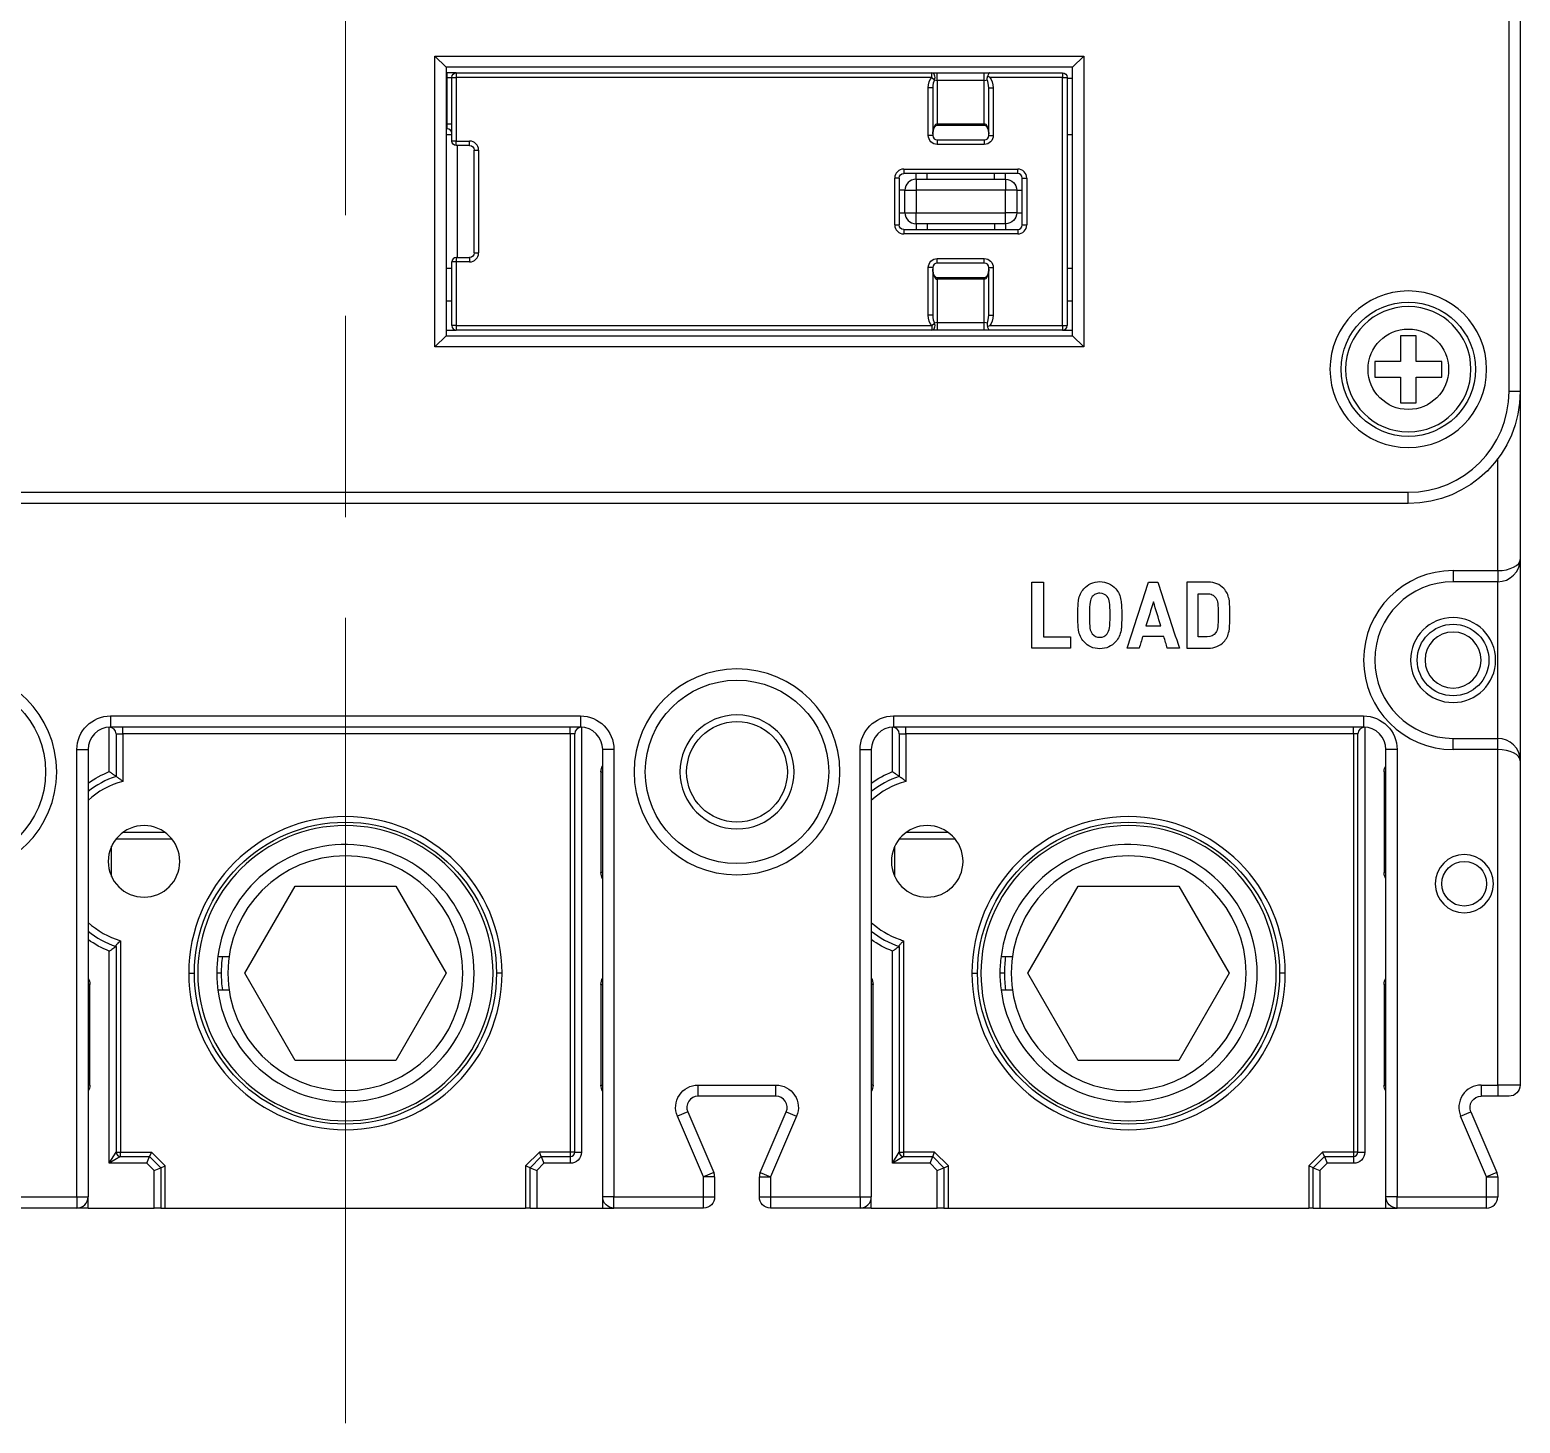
# Model space of a CAD drawing. Header units: millimetres. Extents: x 53 to 177, y 0 to 185.
# Drawn here: x 101.2 to 167.8, y 0 to 62.3 of the extents above; entities that cross this region are included whole.
import ezdxf

# ---------------------------------------------------------------- set-up
doc = ezdxf.new("R2010")
doc.units = ezdxf.units.MM
doc.linetypes.add('AM_ISO08W050', pattern=[18, 12, -1.5, 3, -1.5])
doc.layers.add('1', color=2, linetype='Continuous')
doc.layers.add('AM_07_중심선', color=1, linetype='AM_ISO08W050', lineweight=18)

# ---------------------------------------------------------------- blocks, each defined once
blk = doc.blocks.new('250')
for p, q in [((30242.851, 2578.503), (30245.101, 2582.4)), ((30245.101, 2582.4), (30249.601, 2582.4)), ((30249.601, 2582.4), (30251.851, 2578.503)), ((30277.851, 2578.503), (30280.101, 2582.4)), ((30280.101, 2582.4), (30284.601, 2582.4)), ((30284.601, 2582.4), (30286.851, 2578.503)), ((30245.101, 2574.606), (30242.851, 2578.503)), ((30251.851, 2578.503), (30249.601, 2574.606)), ((30280.101, 2574.606), (30277.851, 2578.503)), ((30286.851, 2578.503), (30284.601, 2574.606)), ((30249.601, 2574.606), (30245.101, 2574.606)), ((30284.601, 2574.606), (30280.101, 2574.606))]:
    blk.add_line(p, q)
at = {"layer": '1', "color": 7, "linetype": 'Continuous'}
for p, q in [((30299.351, 2604.503), (30299.351, 2624.503)), ((30299.851, 2624.503), (30299.851, 2604.503)), ((30251.351, 2619.503), (30251.851, 2619.003)), ((30251.351, 2606.503), (30251.351, 2619.503)), ((30251.351, 2619.503), (30280.351, 2619.503)), ((30279.851, 2619.003), (30251.851, 2619.003)), ((30251.851, 2619.003), (30251.851, 2607.003)), ((30280.351, 2619.503), (30279.851, 2619.003)), ((30279.851, 2607.003), (30279.851, 2619.003)), ((30280.351, 2619.503), (30280.351, 2606.503)), ((30251.851, 2618.753), (30251.901, 2618.753)), ((30251.901, 2618.553), (30251.851, 2618.553)), ((30251.901, 2618.553), (30251.901, 2618.753)), ((30252.301, 2618.753), (30251.901, 2618.753)), ((30251.901, 2616.453), (30251.901, 2618.553)), ((30251.901, 2618.553), (30252.101, 2618.553)), ((30252.101, 2615.703), (30252.101, 2618.553)), ((30252.101, 2618.553), (30252.301, 2618.553)), ((30252.301, 2618.753), (30273.553, 2618.753)), ((30252.301, 2618.753), (30252.301, 2618.553)), ((30273.553, 2618.553), (30252.301, 2618.553)), ((30252.301, 2618.553), (30252.301, 2615.703)), ((30273.553, 2618.553), (30273.553, 2618.753)), ((30273.553, 2618.753), (30273.801, 2618.753)), ((30273.553, 2618.553), (30273.677, 2618.447)), ((30273.801, 2618.418), (30273.801, 2618.753)), ((30273.801, 2618.753), (30275.901, 2618.753)), ((30273.801, 2618.418), (30273.801, 2616.481)), ((30275.901, 2618.418), (30273.801, 2618.418)), ((30275.901, 2618.418), (30275.901, 2618.753)), ((30275.901, 2618.753), (30276.15, 2618.753)), ((30275.901, 2616.481), (30275.901, 2618.418)), ((30276.15, 2618.753), (30279.401, 2618.753)), ((30279.401, 2618.553), (30276.15, 2618.553)), ((30279.401, 2618.753), (30279.401, 2618.553)), ((30279.401, 2618.553), (30279.601, 2618.553)), ((30279.401, 2607.453), (30279.401, 2618.553)), ((30279.601, 2618.553), (30279.601, 2607.453)), ((30279.851, 2618.503), (30279.601, 2618.503)), ((30273.401, 2615.953), (30273.401, 2618.09)), ((30273.601, 2618.09), (30273.401, 2618.09)), ((30273.601, 2618.09), (30273.601, 2615.953)), ((30276.101, 2618.09), (30276.301, 2618.09)), ((30276.101, 2615.953), (30276.101, 2618.09)), ((30276.301, 2618.09), (30276.301, 2615.953)), ((30251.851, 2616.453), (30251.901, 2616.453)), ((30251.901, 2616.253), (30251.851, 2616.253)), ((30251.901, 2616.253), (30251.901, 2616.453)), ((30252.101, 2616.453), (30251.901, 2616.453)), ((30273.801, 2616.481), (30275.901, 2616.481)), ((30273.801, 2616.481), (30273.801, 2616.416)), ((30273.801, 2616.416), (30275.901, 2616.416)), ((30275.901, 2616.416), (30275.901, 2616.481)), ((30251.851, 2616.003), (30252.101, 2616.003)), ((30252.301, 2615.703), (30252.101, 2615.703)), ((30252.301, 2615.503), (30252.301, 2615.703)), ((30252.301, 2615.703), (30252.901, 2615.703)), ((30252.901, 2615.503), (30252.901, 2615.703)), ((30273.601, 2615.953), (30273.401, 2615.953)), ((30273.801, 2615.753), (30273.801, 2615.553)), ((30273.801, 2615.753), (30275.901, 2615.753)), ((30275.901, 2615.553), (30273.801, 2615.553)), ((30275.901, 2615.753), (30275.901, 2615.553)), ((30276.101, 2615.953), (30276.301, 2615.953)), ((30279.601, 2616.003), (30279.851, 2616.003)), ((30252.901, 2615.503), (30252.301, 2615.503)), ((30252.351, 2615.503), (30252.351, 2610.503)), ((30253.101, 2615.303), (30253.301, 2615.303)), ((30253.101, 2610.703), (30253.101, 2615.303)), ((30253.301, 2615.303), (30253.301, 2610.703)), ((30272.301, 2614.453), (30277.401, 2614.453)), ((30272.301, 2614.453), (30272.301, 2614.253)), ((30277.401, 2614.253), (30272.301, 2614.253)), ((30272.851, 2614.003), (30272.851, 2614.253)), ((30273.351, 2614.003), (30273.351, 2614.253)), ((30276.351, 2614.003), (30276.351, 2614.253)), ((30276.851, 2614.003), (30276.851, 2614.253)), ((30277.401, 2614.253), (30277.401, 2614.453)), ((30271.901, 2611.953), (30271.901, 2614.053)), ((30272.101, 2614.053), (30271.901, 2614.053)), ((30272.101, 2614.053), (30272.101, 2611.953)), ((30272.851, 2614.003), (30272.851, 2613.503)), ((30272.851, 2614.003), (30276.851, 2614.003)), ((30276.851, 2614.003), (30276.851, 2613.503)), ((30277.601, 2611.953), (30277.601, 2614.053)), ((30277.601, 2614.053), (30277.801, 2614.053)), ((30277.801, 2614.053), (30277.801, 2611.953)), ((30272.351, 2613.503), (30272.101, 2613.503)), ((30272.351, 2613.503), (30272.851, 2613.503)), ((30272.351, 2612.503), (30272.351, 2613.503)), ((30276.851, 2613.503), (30272.851, 2613.503)), ((30272.851, 2613.503), (30272.851, 2612.503)), ((30277.351, 2613.503), (30276.851, 2613.503)), ((30276.851, 2612.503), (30276.851, 2613.503)), ((30277.351, 2613.503), (30277.351, 2612.503)), ((30277.351, 2613.503), (30277.601, 2613.503)), ((30272.101, 2612.503), (30272.351, 2612.503)), ((30272.351, 2612.503), (30272.851, 2612.503)), ((30272.851, 2612.503), (30276.851, 2612.503)), ((30272.851, 2612.003), (30272.851, 2612.503)), ((30277.351, 2612.503), (30276.851, 2612.503)), ((30276.851, 2612.003), (30276.851, 2612.503)), ((30277.351, 2612.503), (30277.601, 2612.503)), ((30271.901, 2611.953), (30272.101, 2611.953)), ((30272.301, 2611.753), (30272.301, 2611.553)), ((30272.301, 2611.753), (30277.401, 2611.753)), ((30277.401, 2611.553), (30272.301, 2611.553)), ((30276.851, 2612.003), (30272.851, 2612.003)), ((30272.851, 2612.003), (30272.851, 2611.753)), ((30273.351, 2612.003), (30273.351, 2611.753)), ((30276.351, 2612.003), (30276.351, 2611.753)), ((30276.851, 2612.003), (30276.851, 2611.753)), ((30277.401, 2611.753), (30277.401, 2611.553)), ((30277.601, 2611.953), (30277.801, 2611.953)), ((30252.301, 2610.303), (30252.101, 2610.303)), ((30252.101, 2607.453), (30252.101, 2610.303)), ((30252.301, 2610.503), (30252.301, 2610.303)), ((30252.301, 2610.503), (30252.901, 2610.503)), ((30252.901, 2610.303), (30252.301, 2610.303)), ((30252.301, 2610.303), (30252.301, 2607.453)), ((30252.901, 2610.503), (30252.901, 2610.303)), ((30253.101, 2610.703), (30253.301, 2610.703)), ((30273.801, 2610.453), (30275.901, 2610.453)), ((30273.801, 2610.253), (30273.801, 2610.453)), ((30275.901, 2610.253), (30273.801, 2610.253)), ((30275.901, 2610.253), (30275.901, 2610.453)), ((30252.101, 2610.003), (30251.851, 2610.003)), ((30273.401, 2607.916), (30273.401, 2610.053)), ((30273.601, 2610.053), (30273.401, 2610.053)), ((30273.601, 2610.053), (30273.601, 2607.916)), ((30275.901, 2609.59), (30273.801, 2609.59)), ((30273.801, 2609.59), (30273.801, 2609.526)), ((30273.801, 2609.526), (30273.801, 2607.589)), ((30275.901, 2609.526), (30273.801, 2609.526)), ((30275.901, 2609.526), (30275.901, 2609.59)), ((30275.901, 2607.589), (30275.901, 2609.526)), ((30276.101, 2610.053), (30276.301, 2610.053)), ((30276.101, 2607.916), (30276.101, 2610.053)), ((30276.301, 2610.053), (30276.301, 2607.916)), ((30279.851, 2610.003), (30279.601, 2610.003)), ((30252.101, 2608.553), (30251.851, 2608.553)), ((30279.851, 2608.553), (30279.601, 2608.553)), ((30273.601, 2607.916), (30273.401, 2607.916)), ((30273.553, 2607.453), (30273.677, 2607.559)), ((30273.801, 2607.589), (30273.801, 2607.253)), ((30273.801, 2607.589), (30275.901, 2607.589)), ((30275.901, 2607.253), (30275.901, 2607.589)), ((30276.101, 2607.916), (30276.301, 2607.916)), ((30251.851, 2607.003), (30251.351, 2606.503)), ((30251.851, 2607.253), (30252.301, 2607.253)), ((30251.851, 2607.003), (30279.851, 2607.003)), ((30252.301, 2607.453), (30252.101, 2607.453)), ((30252.301, 2607.453), (30252.301, 2607.253)), ((30252.301, 2607.453), (30273.553, 2607.453)), ((30273.553, 2607.253), (30252.301, 2607.253)), ((30273.553, 2607.453), (30273.553, 2607.253)), ((30273.801, 2607.253), (30273.553, 2607.253)), ((30275.901, 2607.253), (30273.801, 2607.253)), ((30276.15, 2607.253), (30275.901, 2607.253)), ((30276.15, 2607.453), (30279.401, 2607.453)), ((30279.401, 2607.253), (30276.15, 2607.253)), ((30279.401, 2607.453), (30279.601, 2607.453)), ((30279.401, 2607.453), (30279.401, 2607.253)), ((30279.401, 2607.253), (30279.851, 2607.253)), ((30279.851, 2607.003), (30280.351, 2606.503)), ((30294.501, 2607.003), (30294.501, 2605.853)), ((30295.201, 2607.003), (30294.501, 2607.003)), ((30295.201, 2605.853), (30295.201, 2607.003)), ((30280.351, 2606.503), (30251.351, 2606.503)), ((30293.351, 2605.853), (30293.351, 2605.153)), ((30294.501, 2605.853), (30293.351, 2605.853)), ((30296.351, 2605.853), (30295.201, 2605.853)), ((30296.351, 2605.153), (30296.351, 2605.853)), ((30293.351, 2605.153), (30294.501, 2605.153)), ((30294.501, 2605.153), (30294.501, 2604.003)), ((30295.201, 2604.003), (30295.201, 2605.153)), ((30295.201, 2605.153), (30296.351, 2605.153)), ((30299.851, 2604.503), (30299.351, 2604.503)), ((30299.851, 2604.503), (30299.851, 2597.003)), ((30294.501, 2604.003), (30295.201, 2604.003)), ((30298.401, 2600.953), (30298.372, 2600.953)), ((30298.401, 2600.982), (30298.401, 2600.953)), ((30298.851, 2596.503), (30298.851, 2601.503)), ((30199.851, 2600.003), (30294.851, 2600.003)), ((30294.851, 2599.503), (30294.851, 2600.003)), ((30294.851, 2599.503), (30199.851, 2599.503)), ((30299.851, 2597.003), (30299.851, 2588.003)), ((30296.851, 2596.503), (30298.851, 2596.503)), ((30296.851, 2596.503), (30296.851, 2596.003)), ((30298.851, 2596.503), (30298.851, 2596.003)), ((30298.851, 2596.003), (30296.851, 2596.003)), ((30298.851, 2589.003), (30298.851, 2596.003)), ((30236.851, 2590.003), (30257.851, 2590.003)), ((30236.851, 2590.003), (30236.851, 2589.503)), ((30257.851, 2590.003), (30257.851, 2589.503)), ((30271.851, 2590.003), (30292.851, 2590.003)), ((30271.851, 2590.003), (30271.851, 2589.503)), ((30292.851, 2590.003), (30292.851, 2589.503)), ((30236.801, 2587.514), (30236.801, 2589.502)), ((30257.851, 2589.503), (30236.851, 2589.503)), ((30237.101, 2589.203), (30237.101, 2587.303)), ((30237.101, 2589.203), (30237.401, 2589.203)), ((30237.401, 2589.203), (30237.401, 2589.503)), ((30237.401, 2589.203), (30237.401, 2587.079)), ((30257.401, 2589.203), (30237.401, 2589.203)), ((30257.401, 2589.203), (30257.401, 2589.503)), ((30257.401, 2589.203), (30257.401, 2570.503)), ((30257.601, 2589.203), (30257.401, 2589.203)), ((30257.601, 2570.503), (30257.601, 2589.203)), ((30257.901, 2589.502), (30257.901, 2570.503)), ((30271.801, 2587.514), (30271.801, 2589.502)), ((30292.851, 2589.503), (30271.851, 2589.503)), ((30272.101, 2589.203), (30272.101, 2587.303)), ((30272.101, 2589.203), (30272.401, 2589.203)), ((30272.401, 2589.203), (30272.401, 2589.503)), ((30272.401, 2589.203), (30272.401, 2587.079)), ((30292.401, 2589.203), (30272.401, 2589.203)), ((30292.401, 2589.203), (30292.401, 2589.503)), ((30292.601, 2589.203), (30292.401, 2589.203)), ((30292.401, 2589.203), (30292.401, 2570.503)), ((30292.601, 2570.503), (30292.601, 2589.203)), ((30292.901, 2589.502), (30292.901, 2570.503)), ((30296.851, 2588.503), (30296.851, 2589.003)), ((30296.851, 2589.003), (30298.851, 2589.003)), ((30298.851, 2588.503), (30298.851, 2589.003)), ((30235.351, 2568.503), (30235.351, 2588.503)), ((30235.351, 2588.503), (30235.851, 2588.503)), ((30235.851, 2588.503), (30235.851, 2568.503)), ((30258.851, 2568.503), (30258.851, 2588.503)), ((30259.351, 2588.503), (30258.851, 2588.503)), ((30259.351, 2588.503), (30259.351, 2568.503)), ((30270.351, 2568.503), (30270.351, 2588.503)), ((30270.351, 2588.503), (30270.851, 2588.503)), ((30270.851, 2588.503), (30270.851, 2568.503)), ((30293.851, 2568.503), (30293.851, 2588.503)), ((30294.351, 2588.503), (30293.851, 2588.503)), ((30294.351, 2588.503), (30294.351, 2568.503)), ((30298.851, 2588.503), (30296.851, 2588.503)), ((30298.851, 2573.503), (30298.851, 2588.503)), ((30299.851, 2588.003), (30299.851, 2573.503)), ((30258.768, 2587.503), (30258.768, 2583.003)), ((30258.768, 2587.503), (30258.851, 2587.503)), ((30293.768, 2587.503), (30293.768, 2583.003)), ((30293.768, 2587.503), (30293.851, 2587.503)), ((30237.102, 2584.503), (30239.6, 2584.503)), ((30237.419, 2584.803), (30239.284, 2584.803)), ((30272.102, 2584.503), (30274.6, 2584.503)), ((30272.419, 2584.803), (30274.284, 2584.803)), ((30236.901, 2582.827), (30236.901, 2584.179)), ((30271.901, 2582.827), (30271.901, 2584.179)), ((30258.851, 2583.003), (30258.768, 2583.003)), ((30293.851, 2583.003), (30293.768, 2583.003)), ((30237.101, 2579.703), (30237.101, 2570.503)), ((30237.301, 2579.955), (30237.301, 2570.503)), ((30272.101, 2579.703), (30272.101, 2570.503)), ((30272.301, 2570.503), (30272.301, 2579.955)), ((30236.801, 2570.003), (30236.801, 2579.492)), ((30241.65, 2579.253), (30242.155, 2579.253)), ((30271.801, 2570.003), (30271.801, 2579.492)), ((30276.65, 2579.253), (30277.155, 2579.253)), ((30240.351, 2578.503), (30240.601, 2578.503)), ((30241.801, 2578.503), (30241.601, 2578.503)), ((30254.351, 2578.503), (30254.101, 2578.503)), ((30275.351, 2578.503), (30275.601, 2578.503)), ((30276.801, 2578.503), (30276.601, 2578.503)), ((30289.351, 2578.503), (30289.101, 2578.503)), ((30235.934, 2578.003), (30235.851, 2578.003)), ((30235.934, 2573.503), (30235.934, 2578.003)), ((30241.65, 2577.753), (30242.155, 2577.753)), ((30258.768, 2578.003), (30258.768, 2573.503)), ((30258.768, 2578.003), (30258.851, 2578.003)), ((30270.934, 2578.003), (30270.851, 2578.003)), ((30270.934, 2573.503), (30270.934, 2578.003)), ((30276.65, 2577.753), (30277.155, 2577.753)), ((30293.768, 2578.003), (30293.768, 2573.503)), ((30293.768, 2578.003), (30293.851, 2578.003)), ((30235.934, 2573.503), (30235.851, 2573.503)), ((30258.768, 2573.503), (30258.851, 2573.503)), ((30263.109, 2573.503), (30266.593, 2573.503)), ((30263.109, 2573.003), (30263.109, 2573.503)), ((30266.593, 2573.003), (30263.109, 2573.003)), ((30266.593, 2573.003), (30266.593, 2573.503)), ((30270.934, 2573.503), (30270.851, 2573.503)), ((30293.768, 2573.503), (30293.851, 2573.503)), ((30298.109, 2573.503), (30298.851, 2573.503)), ((30298.109, 2573.503), (30298.109, 2573.003)), ((30298.851, 2573.003), (30298.109, 2573.003)), ((30299.851, 2573.503), (30298.851, 2573.503)), ((30298.851, 2573.503), (30298.851, 2573.003)), ((30299.351, 2573.003), (30298.851, 2573.003)), ((30262.65, 2572.306), (30262.19, 2572.109)), ((30262.65, 2572.306), (30263.811, 2569.597)), ((30265.892, 2569.597), (30267.052, 2572.306)), ((30267.052, 2572.306), (30267.512, 2572.109)), ((30297.19, 2572.109), (30297.649, 2572.306)), ((30297.649, 2572.306), (30298.811, 2569.598)), ((30297.65, 2572.306), (30298.811, 2569.597)), ((30263.351, 2569.4), (30262.19, 2572.109)), ((30267.512, 2572.109), (30266.351, 2569.4)), ((30298.351, 2569.4), (30297.19, 2572.109)), ((30236.801, 2570.003), (30237.101, 2570.503)), ((30237.301, 2570.303), (30236.801, 2570.003)), ((30237.101, 2570.503), (30237.301, 2570.503)), ((30237.301, 2570.503), (30238.684, 2570.503)), ((30237.301, 2570.303), (30237.301, 2570.503)), ((30237.301, 2570.303), (30238.601, 2570.303)), ((30238.477, 2570.003), (30238.601, 2570.303)), ((30238.684, 2570.503), (30238.601, 2570.303)), ((30238.601, 2570.303), (30239.101, 2569.803)), ((30238.684, 2570.503), (30239.301, 2569.886)), ((30255.401, 2569.886), (30256.018, 2570.503)), ((30255.601, 2569.803), (30256.101, 2570.303)), ((30257.401, 2570.503), (30256.018, 2570.503)), ((30256.101, 2570.303), (30256.018, 2570.503)), ((30256.101, 2570.303), (30256.225, 2570.003)), ((30256.101, 2570.303), (30257.401, 2570.303)), ((30257.601, 2570.503), (30257.401, 2570.503)), ((30257.401, 2570.503), (30257.401, 2570.303)), ((30257.401, 2570.303), (30257.401, 2570.003)), ((30257.601, 2570.503), (30257.901, 2570.503)), ((30271.801, 2570.003), (30272.101, 2570.503)), ((30272.301, 2570.303), (30271.801, 2570.003)), ((30272.101, 2570.503), (30272.301, 2570.503)), ((30272.301, 2570.303), (30272.301, 2570.503)), ((30273.684, 2570.503), (30272.301, 2570.503)), ((30272.301, 2570.303), (30273.601, 2570.303)), ((30273.477, 2570.003), (30273.601, 2570.303)), ((30273.601, 2570.303), (30273.684, 2570.503)), ((30273.601, 2570.303), (30274.101, 2569.803)), ((30273.684, 2570.503), (30274.301, 2569.886)), ((30290.401, 2569.886), (30291.018, 2570.503)), ((30290.601, 2569.803), (30291.101, 2570.303)), ((30292.401, 2570.503), (30291.018, 2570.503)), ((30291.101, 2570.303), (30291.018, 2570.503)), ((30291.101, 2570.303), (30292.401, 2570.303)), ((30291.101, 2570.303), (30291.225, 2570.003)), ((30292.401, 2570.503), (30292.401, 2570.303)), ((30292.601, 2570.503), (30292.401, 2570.503)), ((30292.401, 2570.303), (30292.401, 2570.003)), ((30292.601, 2570.503), (30292.901, 2570.503)), ((30238.477, 2570.003), (30236.801, 2570.003)), ((30238.801, 2569.679), (30238.477, 2570.003)), ((30238.801, 2569.679), (30239.101, 2569.803)), ((30238.801, 2568.003), (30238.801, 2569.679)), ((30239.101, 2569.803), (30239.301, 2569.886)), ((30239.101, 2569.803), (30239.101, 2568.003)), ((30239.301, 2568.003), (30239.301, 2569.886)), ((30255.401, 2569.886), (30255.401, 2568.003)), ((30255.601, 2569.803), (30255.401, 2569.886)), ((30255.601, 2569.803), (30255.901, 2569.679)), ((30255.601, 2568.003), (30255.601, 2569.803)), ((30256.225, 2570.003), (30255.901, 2569.679)), ((30255.901, 2569.679), (30255.901, 2568.003)), ((30257.401, 2570.003), (30256.225, 2570.003)), ((30263.811, 2569.597), (30263.351, 2569.4)), ((30265.892, 2569.597), (30266.351, 2569.4)), ((30273.477, 2570.003), (30271.801, 2570.003)), ((30273.801, 2569.679), (30273.477, 2570.003)), ((30273.801, 2569.679), (30274.101, 2569.803)), ((30273.801, 2568.003), (30273.801, 2569.679)), ((30274.101, 2569.803), (30274.301, 2569.886)), ((30274.101, 2569.803), (30274.101, 2568.003)), ((30274.301, 2568.003), (30274.301, 2569.886)), ((30290.401, 2569.886), (30290.401, 2568.003)), ((30290.601, 2569.803), (30290.401, 2569.886)), ((30290.601, 2568.003), (30290.601, 2569.803)), ((30290.601, 2569.803), (30290.901, 2569.679)), ((30291.225, 2570.003), (30290.901, 2569.679)), ((30290.901, 2569.679), (30290.901, 2568.003)), ((30292.401, 2570.003), (30291.225, 2570.003)), ((30298.811, 2569.598), (30298.351, 2569.4)), ((30263.351, 2568.503), (30263.351, 2569.4)), ((30263.851, 2569.4), (30263.351, 2569.4)), ((30263.851, 2569.4), (30263.851, 2568.503)), ((30265.851, 2569.4), (30266.351, 2569.4)), ((30265.851, 2568.503), (30265.851, 2569.4)), ((30266.351, 2569.4), (30266.351, 2568.503)), ((30298.351, 2568.503), (30298.351, 2569.4)), ((30298.351, 2569.4), (30298.851, 2569.4)), ((30298.851, 2569.4), (30298.851, 2568.503)), ((30298.851, 2569.4), (30298.851, 2569.4)), ((30231.351, 2568.503), (30235.351, 2568.503)), ((30235.351, 2568.503), (30235.351, 2568.003)), ((30235.351, 2568.503), (30235.851, 2568.503)), ((30235.851, 2568.003), (30235.851, 2568.503)), ((30259.351, 2568.503), (30258.851, 2568.503)), ((30258.851, 2568.003), (30258.851, 2568.503)), ((30259.351, 2568.503), (30263.351, 2568.503)), ((30259.351, 2568.003), (30259.351, 2568.503)), ((30263.351, 2568.503), (30263.851, 2568.503)), ((30263.351, 2568.003), (30263.351, 2568.503)), ((30265.851, 2568.503), (30266.351, 2568.503)), ((30266.351, 2568.503), (30270.351, 2568.503)), ((30266.351, 2568.503), (30266.351, 2568.003)), ((30270.351, 2568.503), (30270.351, 2568.003)), ((30270.351, 2568.503), (30270.851, 2568.503)), ((30270.851, 2568.003), (30270.851, 2568.503)), ((30294.351, 2568.503), (30293.851, 2568.503)), ((30293.851, 2568.003), (30293.851, 2568.503)), ((30294.351, 2568.503), (30298.351, 2568.503)), ((30294.351, 2568.003), (30294.351, 2568.503)), ((30298.351, 2568.003), (30298.351, 2568.503)), ((30298.351, 2568.503), (30298.851, 2568.503)), ((30235.351, 2568.003), (30231.351, 2568.003)), ((30235.851, 2568.003), (30235.351, 2568.003)), ((30235.851, 2568.003), (30238.801, 2568.003)), ((30239.101, 2568.003), (30238.801, 2568.003)), ((30239.101, 2568.003), (30239.301, 2568.003)), ((30239.301, 2568.003), (30255.401, 2568.003)), ((30255.601, 2568.003), (30255.401, 2568.003)), ((30255.601, 2568.003), (30255.901, 2568.003)), ((30255.901, 2568.003), (30258.851, 2568.003)), ((30258.851, 2568.003), (30259.351, 2568.003)), ((30263.351, 2568.003), (30259.351, 2568.003)), ((30270.351, 2568.003), (30266.351, 2568.003)), ((30270.851, 2568.003), (30270.351, 2568.003)), ((30270.851, 2568.003), (30273.801, 2568.003)), ((30274.101, 2568.003), (30273.801, 2568.003)), ((30274.101, 2568.003), (30274.301, 2568.003)), ((30274.301, 2568.003), (30290.401, 2568.003)), ((30290.601, 2568.003), (30290.401, 2568.003)), ((30290.601, 2568.003), (30290.901, 2568.003)), ((30290.901, 2568.003), (30293.851, 2568.003)), ((30293.851, 2568.003), (30294.351, 2568.003)), ((30298.351, 2568.003), (30294.351, 2568.003))]:
    blk.add_line(p, q, dxfattribs=at)
at = {"layer": '1', "color": 7, "linetype": 'Continuous', "extrusion": (0, 0, -1)}
for centre, radius in [((-30294.851, 2605.503), 3.5), ((-30294.851, 2605.503), 2.8), ((-30296.851, 2592.503), 1.9), ((-30229.851, 2587.503), 4.6), ((-30264.851, 2587.503), 4.6), ((-30264.851, 2587.503), 2.55), ((-30247.351, 2578.503), 7), ((-30282.351, 2578.503), 7), ((-30297.351, 2582.503), 1.3)]:
    blk.add_circle(centre, radius, dxfattribs=at)
at = {"layer": '1', "color": 7, "linetype": 'Continuous'}
for centre, radius in [((30294.851, 2605.503), 3), ((30294.851, 2605.503), 1.8), ((30296.851, 2592.503), 1.6), ((30229.851, 2587.503), 4.1), ((30264.851, 2587.503), 4.1), ((30264.851, 2587.503), 2.25), ((30297.351, 2582.503), 1)]:
    blk.add_circle(centre, radius, dxfattribs=at)
at = {"layer": '1', "color": 7, "linetype": 'Continuous', "extrusion": (1e-16, 0, -1)}
for centre in [(-30238.351, 2583.503), (-30273.351, 2583.503)]:
    blk.add_circle(centre, 1.6, dxfattribs=at)
at = {"layer": '1', "color": 7, "linetype": 'Continuous', "extrusion": (0, 0, -1)}
for centre, radius, start, end in [((-30252.301, 2618.553), 0.2, 0, 90), ((-30279.401, 2618.553), 0.2, 90, 180), ((-30252.301, 2615.703), 0.2, 270, 0), ((-30273.801, 2615.953), 0.4, 270, 0), ((-30275.901, 2615.953), 0.4, 180, 270), ((-30252.901, 2615.303), 0.2, 90, 180), ((-30272.301, 2614.053), 0.2, 0, 90), ((-30272.301, 2611.953), 0.2, 270, 0), ((-30252.901, 2610.703), 0.2, 180, 270), ((-30273.801, 2610.053), 0.4, 0, 90), ((-30275.901, 2610.053), 0.4, 90, 180), ((-30294.851, 2604.503), 5, 180, 270), ((-30236.851, 2588.503), 1.5, 0, 90), ((-30257.851, 2588.503), 1.5, 90, 180), ((-30271.851, 2588.503), 1.5, 0, 90), ((-30292.851, 2588.503), 1.5, 90, 180), ((-30259.268, 2583.003), 0.5, 326.47498, 0), ((-30294.268, 2583.003), 0.5, 326.47498, 0), ((-30235.434, 2578.003), 0.5, 146.47498, 180), ((-30247.351, 2578.503), 6.75, 180, 0), ((-30270.434, 2578.003), 0.5, 146.47498, 180), ((-30282.351, 2578.503), 6.75, 180, 0), ((-30235.434, 2573.503), 0.5, 180, 213.52502), ((-30259.268, 2573.503), 0.5, 326.47498, 0), ((-30263.109, 2572.503), 1, 336.80141, 90), ((-30266.593, 2572.503), 1, 90, 203.19859), ((-30270.434, 2573.503), 0.5, 180, 213.52502), ((-30294.268, 2573.503), 0.5, 326.47498, 0), ((-30298.109, 2572.503), 0.5, 336.78622, 90), ((-30299.351, 2573.503), 0.5, 180, 270), ((-30259.351, 2568.503), 0.5, 270, 0), ((-30263.351, 2568.503), 0.5, 180, 270), ((-30266.351, 2568.503), 0.5, 270, 0), ((-30294.351, 2568.503), 0.5, 270, 0)]:
    blk.add_arc(centre, radius, start, end, dxfattribs=at)
at = {"layer": '1', "color": 7, "linetype": 'Continuous'}
for centre, radius, start, end in [((30251.901, 2616.053), 0.2, 0, 90), ((30252.901, 2615.303), 0.4, 0, 90), ((30273.801, 2615.953), 0.2, 180, 270), ((30275.901, 2615.953), 0.2, 270, 0), ((30272.301, 2614.053), 0.4, 90, 180), ((30277.401, 2614.053), 0.4, 0, 90), ((30277.401, 2614.053), 0.2, 0, 90), ((30272.851, 2613.503), 0.5, 90, 180), ((30272.851, 2612.503), 0.5, 180, 270), ((30272.301, 2611.953), 0.4, 180, 270), ((30277.401, 2611.953), 0.2, 270, 0), ((30277.401, 2611.953), 0.4, 270, 0), ((30252.301, 2610.303), 0.2, 90, 180), ((30252.901, 2610.703), 0.4, 270, 0), ((30273.801, 2610.053), 0.2, 90, 180), ((30275.901, 2610.053), 0.2, 0, 90), ((30252.301, 2607.453), 0.2, 180, 270), ((30279.401, 2607.453), 0.2, 270, 0), ((30294.851, 2604.503), 4.5, 270, 0), ((30298.851, 2597.003), 1, 270, 0), ((30296.851, 2592.503), 4, 90, 270), ((30296.851, 2592.503), 3.5, 90, 270), ((30296.851, 2592.503), 1.25, 0, 180), ((30296.851, 2592.503), 1.25, 180, 0), ((30236.851, 2588.503), 1, 90, 180), ((30236.801, 2589.203), 0.3, 0, 90), ((30257.901, 2589.203), 0.3, 90, 180), ((30257.851, 2588.503), 1, 0, 90), ((30271.851, 2588.503), 1, 90, 180), ((30271.801, 2589.203), 0.3, 0, 90), ((30292.901, 2589.203), 0.3, 90, 180), ((30292.851, 2588.503), 1, 0, 90), ((30298.851, 2588.003), 1, 0, 90), ((30238.351, 2583.503), 4, 108.20996, 128.68359), ((30238.351, 2583.503), 3.7, 104.87771, 132.50778), ((30273.351, 2583.503), 4, 108.20996, 128.68359), ((30273.351, 2583.503), 3.7, 104.87771, 132.50844), ((30247.351, 2578.503), 6.6, 0, 180), ((30282.351, 2578.503), 6.6, 0, 180), ((30247.351, 2578.503), 5.75, 187.49472, 172.50528), ((30282.351, 2578.503), 5.75, 187.49472, 172.50528), ((30247.351, 2578.503), 5.25, 0, 180), ((30282.351, 2578.503), 5.25, 0, 180), ((30238.351, 2583.503), 3.7, 227.49322, 253.51384), ((30238.351, 2583.503), 4, 231.31641, 251.79004), ((30273.351, 2583.503), 3.7, 227.49193, 250.2548), ((30273.351, 2583.503), 4, 231.31641, 251.79004), ((30273.351, 2583.503), 3.7, 250.2548, 253.51384), ((30247.351, 2578.503), 5.75, 172.50469, 180), ((30247.351, 2578.503), 5.55, 172.23188, 180), ((30282.351, 2578.503), 5.75, 172.50469, 180), ((30282.351, 2578.503), 5.55, 172.23188, 180), ((30247.351, 2578.503), 6.6, 180, 0), ((30247.351, 2578.503), 5.75, 180, 187.49531), ((30247.351, 2578.503), 5.55, 180, 187.76812), ((30247.351, 2578.503), 5.25, 180, 0), ((30282.351, 2578.503), 6.6, 180, 0), ((30282.351, 2578.503), 5.75, 180, 187.49531), ((30282.351, 2578.503), 5.55, 180, 187.76812), ((30282.351, 2578.503), 5.25, 180, 0), ((30263.109, 2572.503), 0.5, 90, 203.19859), ((30266.593, 2572.503), 0.5, 336.80141, 90), ((30298.109, 2572.503), 1, 90, 203.21378), ((30237.301, 2570.503), 0.2, 180, 270), ((30257.401, 2570.503), 0.2, 270, 0), ((30272.301, 2570.503), 0.2, 180, 270), ((30292.401, 2570.503), 0.2, 270, 0), ((30263.351, 2569.4), 0.5, 0, 23.19859), ((30266.351, 2569.4), 0.5, 156.80141, 180), ((30298.351, 2569.4), 0.5, 0, 23.21378), ((30298.351, 2569.4), 0.5, 0, 23.19859), ((30235.351, 2568.503), 0.5, 270, 0), ((30270.351, 2568.503), 0.5, 270, 0), ((30298.351, 2568.503), 0.5, 270, 0)]:
    blk.add_arc(centre, radius, start, end, dxfattribs=at)
at = {"layer": '1', "color": 7, "linetype": 'Continuous', "extrusion": (1e-16, 0, -1)}
for centre, radius, start, end in [((-30276.851, 2613.503), 0.5, 90, 180), ((-30276.851, 2612.503), 0.5, 180, 270), ((-30259.268, 2587.503), 0.5, 0, 33.52502), ((-30294.268, 2587.503), 0.5, 0, 33.52502), ((-30238.351, 2583.503), 4.3, 54.44917, 68.87124), ((-30273.351, 2583.503), 4.3, 54.44917, 68.87124), ((-30247.351, 2578.503), 6.75, 0, 180), ((-30282.351, 2578.503), 6.75, 0, 180), ((-30238.351, 2583.503), 4.3, 291.12876, 305.55083), ((-30273.351, 2583.503), 4.3, 291.12876, 305.55083), ((-30259.268, 2578.003), 0.5, 0, 33.52502), ((-30294.268, 2578.003), 0.5, 0, 33.52502), ((-30298.109, 2572.503), 0.5, 336.80141, 90), ((-30257.401, 2570.503), 0.5, 180, 270), ((-30292.401, 2570.503), 0.5, 180, 270)]:
    blk.add_arc(centre, radius, start, end, dxfattribs=at)
at = {"layer": '1', "color": 7, "linetype": 'Continuous', "extrusion": (0, 0, -1)}
for centre, start_param, end_param in [((30273.801, 2618.09), 4.712389, 5.612399), ((30275.901, 2618.09), 0.670786, 1.570796), ((30273.801, 2607.916), 3.812378, 4.712389), ((30275.901, 2607.916), 1.570796, 2.470807)]:
    blk.add_ellipse(centre, major_axis=(0, 0.591), ratio=0.677057, start_param=start_param, end_param=end_param, dxfattribs=at)
at = {"layer": '1', "color": 7, "linetype": 'Continuous'}
for centre, major_axis, ratio, start_param, end_param in [((30273.553, 2618.553), (0, -0.2), 0.733218, 1.01177, 3.141593), ((30273.801, 2618.09), (0, 0.455), 0.439192, 0.670786, 1.570796), ((30273.801, 2618.553), (0.2, 0), 0.677057, 4.041603, 4.712389), ((30275.901, 2618.553), (0.2, 0), 0.677057, 4.712389, 5.383175), ((30275.901, 2618.09), (0, 0.455), 0.439192, 4.712389, 5.612399), ((30273.801, 2616.025), (0, 0.455), 0.439192, 0, 1.570796), ((30275.901, 2616.025), (0, 0.455), 0.439192, 4.712389, 6.283185), ((30273.801, 2609.981), (0, 0.455), 0.439192, 1.570796, 3.141593), ((30275.901, 2609.981), (0, 0.455), 0.439192, 3.141593, 4.712389), ((30273.553, 2607.453), (0, -0.2), 0.733218, 0, 2.129823), ((30273.801, 2607.916), (0, 0.455), 0.439192, 1.570796, 2.470807), ((30273.801, 2607.453), (0.2, 0), 0.677057, 1.570796, 2.241582), ((30275.901, 2607.453), (0.2, 0), 0.677057, 0.900011, 1.570796), ((30275.901, 2607.916), (0, 0.455), 0.439192, 3.812378, 4.712389), ((30298.851, 2597.003), (1, 0), 0.5, 4.712389, 6.283185), ((30298.851, 2588.003), (1, 0), 0.5, 0, 1.570796)]:
    blk.add_ellipse(centre, major_axis=major_axis, ratio=ratio, start_param=start_param, end_param=end_param, dxfattribs=at)
for points, knots in [([(30276.026, 2618.447), (30276.026, 2618.448), (30276.026, 2618.448), (30276.026, 2618.471), (30276.029, 2618.497), (30276.037, 2618.545), (30276.042, 2618.567), (30276.05, 2618.591), (30276.05, 2618.591), (30276.05, 2618.592)], [0, 0, 0, 0, 0.014262, 0.014262, 0.560208, 0.560208, 0.985889, 0.985889, 1, 1, 1, 1]), ([(30276.15, 2618.753), (30276.149, 2618.753), (30276.149, 2618.753), (30276.138, 2618.753), (30276.126, 2618.748), (30276.104, 2618.729), (30276.093, 2618.716), (30276.074, 2618.682), (30276.065, 2618.661), (30276.055, 2618.624), (30276.052, 2618.608), (30276.05, 2618.592)], [0, 0, 0, 0, 0.011298, 0.011298, 0.286723, 0.286723, 0.562407, 0.562407, 0.832094, 0.832094, 1, 1, 1, 1]), ([(30276.15, 2618.553), (30276.149, 2618.554), (30276.148, 2618.554), (30276.115, 2618.569), (30276.083, 2618.582), (30276.05, 2618.592)], [0, 0, 0, 0, 0.030422, 0.030422, 1, 1, 1, 1]), ([(30273.601, 2616.025), (30273.601, 2616.073), (30273.612, 2616.174), (30273.658, 2616.303), (30273.723, 2616.383), (30273.77, 2616.412), (30273.793, 2616.416), (30273.801, 2616.416)], [0, 0, 0, 0, 0.297024, 0.659185, 0.852461, 0.949921, 1, 1, 1, 1]), ([(30275.901, 2616.416), (30275.911, 2616.415), (30275.935, 2616.411), (30275.979, 2616.382), (30276.035, 2616.314), (30276.087, 2616.19), (30276.102, 2616.087), (30276.101, 2616.025)], [0, 0, 0, 0, 0.05934, 0.156916, 0.327948, 0.617005, 1, 1, 1, 1]), ([(30273.801, 2609.59), (30273.792, 2609.591), (30273.768, 2609.595), (30273.723, 2609.624), (30273.667, 2609.692), (30273.615, 2609.816), (30273.6, 2609.919), (30273.601, 2609.981)], [0, 0, 0, 0, 0.05934, 0.156916, 0.327948, 0.617005, 1, 1, 1, 1]), ([(30276.101, 2609.981), (30276.102, 2609.934), (30276.09, 2609.832), (30276.044, 2609.703), (30275.979, 2609.623), (30275.932, 2609.594), (30275.909, 2609.591), (30275.901, 2609.59)], [0, 0, 0, 0, 0.297024, 0.659185, 0.852461, 0.949921, 1, 1, 1, 1]), ([(30276.026, 2607.559), (30276.026, 2607.559), (30276.026, 2607.558), (30276.026, 2607.533), (30276.029, 2607.505), (30276.038, 2607.455), (30276.043, 2607.435), (30276.05, 2607.414)], [0, 0, 0, 0, 0.014279, 0.014279, 0.610791, 0.610791, 1, 1, 1, 1]), ([(30276.15, 2607.453), (30276.149, 2607.453), (30276.148, 2607.452), (30276.115, 2607.437), (30276.083, 2607.425), (30276.05, 2607.414)], [0, 0, 0, 0, 0.030477, 0.030477, 1, 1, 1, 1]), ([(30276.15, 2607.253), (30276.149, 2607.253), (30276.149, 2607.253), (30276.138, 2607.254), (30276.126, 2607.259), (30276.104, 2607.277), (30276.093, 2607.291), (30276.074, 2607.325), (30276.065, 2607.346), (30276.055, 2607.383), (30276.052, 2607.399), (30276.05, 2607.414)], [0, 0, 0, 0, 0.011302, 0.011302, 0.290382, 0.290382, 0.566291, 0.566291, 0.835707, 0.835707, 1, 1, 1, 1]), ([(30280.663, 2595.927), (30280.78, 2595.98), (30280.913, 2596.008), (30281.064, 2596.008), (30281.211, 2596.008), (30281.342, 2595.98), (30281.46, 2595.927)], [0, 0, 0, 0, 0.5, 0.5, 0.5, 1, 1, 1, 1]), ([(30280.114, 2593.838), (30280.094, 2593.959), (30280.084, 2594.182), (30280.084, 2594.508), (30280.084, 2594.831), (30280.094, 2595.053), (30280.114, 2595.174)], [0, 0, 0, 0, 0.5, 0.5, 0.5, 1, 1, 1, 1]), ([(30280.627, 2595.086), (30280.61, 2594.983), (30280.602, 2594.789), (30280.602, 2594.508), (30280.602, 2594.219), (30280.61, 2594.024), (30280.625, 2593.926)], [0, 0, 0, 0, 0.5, 0.5, 0.5, 1, 1, 1, 1]), ([(30281.396, 2595.337), (30281.315, 2595.441), (30281.203, 2595.493), (30281.064, 2595.493), (30280.992, 2595.493), (30280.928, 2595.479), (30280.872, 2595.452)], [0, 0, 0, 0, 0.5, 0.5, 0.5, 1, 1, 1, 1]), ([(30280.729, 2593.679), (30280.811, 2593.575), (30280.923, 2593.523), (30281.064, 2593.523), (30281.203, 2593.523), (30281.315, 2593.575), (30281.396, 2593.679)], [0, 0, 0, 0, 0.5, 0.5, 0.5, 1, 1, 1, 1]), ([(30281.463, 2593.089), (30281.348, 2593.036), (30281.216, 2593.008), (30280.915, 2593.008), (30280.783, 2593.036), (30280.666, 2593.089)], [0, 0, 0, 0, 0.5, 0.5, 1, 1, 1, 1]), ([(30236.801, 2587.514), (30236.802, 2587.513), (30236.803, 2587.513), (30236.846, 2587.483), (30236.888, 2587.454), (30236.964, 2587.401), (30237, 2587.376), (30237.048, 2587.341), (30237.065, 2587.329), (30237.089, 2587.311), (30237.098, 2587.305), (30237.101, 2587.303), (30237.101, 2587.303), (30237.101, 2587.303)], [0, 0, 0, 0, 0.006897, 0.006897, 0.299832, 0.299832, 0.580564, 0.580564, 0.767961, 0.767961, 0.9571, 0.9571, 1, 1, 1, 1]), ([(30237.401, 2587.079), (30237.4, 2587.08), (30237.399, 2587.081), (30237.358, 2587.112), (30237.317, 2587.143), (30237.247, 2587.195), (30237.217, 2587.218), (30237.169, 2587.253), (30237.15, 2587.267), (30237.12, 2587.289), (30237.109, 2587.297), (30237.102, 2587.302), (30237.101, 2587.303), (30237.101, 2587.303)], [0, 0, 0, 0, 0.006676, 0.006676, 0.294764, 0.294764, 0.532464, 0.532464, 0.725555, 0.725555, 0.920652, 0.920652, 1, 1, 1, 1]), ([(30271.801, 2587.514), (30271.802, 2587.513), (30271.803, 2587.513), (30271.846, 2587.483), (30271.888, 2587.454), (30271.964, 2587.401), (30272, 2587.376), (30272.048, 2587.341), (30272.065, 2587.329), (30272.089, 2587.311), (30272.098, 2587.305), (30272.101, 2587.303), (30272.101, 2587.303), (30272.101, 2587.303)], [0, 0, 0, 0, 0.006897, 0.006897, 0.299832, 0.299832, 0.580564, 0.580564, 0.767961, 0.767961, 0.9571, 0.9571, 1, 1, 1, 1]), ([(30272.401, 2587.079), (30272.4, 2587.08), (30272.399, 2587.081), (30272.358, 2587.112), (30272.317, 2587.143), (30272.247, 2587.195), (30272.217, 2587.218), (30272.169, 2587.253), (30272.15, 2587.267), (30272.12, 2587.289), (30272.109, 2587.297), (30272.102, 2587.302), (30272.101, 2587.303), (30272.101, 2587.303)], [0, 0, 0, 0, 0.006676, 0.006676, 0.294764, 0.294764, 0.532464, 0.532464, 0.725555, 0.725555, 0.920652, 0.920652, 1, 1, 1, 1]), ([(30236.801, 2579.492), (30236.802, 2579.493), (30236.803, 2579.494), (30236.843, 2579.521), (30236.883, 2579.548), (30236.948, 2579.594), (30236.975, 2579.613), (30237.02, 2579.645), (30237.039, 2579.658), (30237.069, 2579.68), (30237.081, 2579.689), (30237.097, 2579.7), (30237.101, 2579.703), (30237.101, 2579.703)], [0, 0, 0, 0, 0.006871, 0.006871, 0.279656, 0.279656, 0.489934, 0.489934, 0.66757, 0.66757, 0.833481, 0.833481, 1, 1, 1, 1]), ([(30237.101, 2579.722), (30237.101, 2579.73), (30237.106, 2579.741), (30237.12, 2579.766), (30237.131, 2579.78), (30237.158, 2579.811), (30237.175, 2579.829), (30237.215, 2579.871), (30237.24, 2579.895), (30237.276, 2579.93), (30237.287, 2579.941), (30237.299, 2579.954), (30237.3, 2579.954), (30237.301, 2579.955)], [0, 0, 0, 0, 0.192988, 0.192988, 0.384537, 0.384537, 0.604132, 0.604132, 0.86826, 0.86826, 0.990942, 0.990942, 1, 1, 1, 1]), ([(30271.801, 2579.492), (30271.802, 2579.493), (30271.803, 2579.494), (30271.843, 2579.521), (30271.883, 2579.548), (30271.948, 2579.594), (30271.975, 2579.613), (30272.02, 2579.645), (30272.039, 2579.658), (30272.069, 2579.68), (30272.081, 2579.689), (30272.097, 2579.7), (30272.101, 2579.703), (30272.101, 2579.703)], [0, 0, 0, 0, 0.006871, 0.006871, 0.279656, 0.279656, 0.489934, 0.489934, 0.66757, 0.66757, 0.833481, 0.833481, 1, 1, 1, 1]), ([(30272.101, 2579.722), (30272.101, 2579.73), (30272.106, 2579.741), (30272.12, 2579.766), (30272.131, 2579.78), (30272.158, 2579.811), (30272.175, 2579.829), (30272.219, 2579.875), (30272.248, 2579.903), (30272.284, 2579.939), (30272.292, 2579.946), (30272.299, 2579.954), (30272.3, 2579.954), (30272.301, 2579.955)], [0, 0, 0, 0, 0.192783, 0.192783, 0.384128, 0.384128, 0.60349, 0.60349, 0.915167, 0.915167, 0.990952, 0.990952, 1, 1, 1, 1])]:
    blk.add_open_spline(points, degree=3, knots=knots, dxfattribs=at)
for points in [[(30278.032, 2593.033), (30278.032, 2594.016), (30278.032, 2595), (30278.032, 2595.983)], [(30278.032, 2595.983), (30278.205, 2595.983), (30278.377, 2595.983), (30278.55, 2595.983)], [(30278.55, 2595.983), (30278.55, 2595.171), (30278.55, 2594.359), (30278.55, 2593.547)], [(30280.114, 2595.174), (30280.149, 2595.381), (30280.226, 2595.551), (30280.345, 2595.685)], [(30280.345, 2595.685), (30280.442, 2595.792), (30280.548, 2595.873), (30280.663, 2595.927)], [(30281.46, 2595.927), (30281.575, 2595.873), (30281.682, 2595.792), (30281.779, 2595.685)], [(30281.779, 2595.685), (30281.898, 2595.551), (30281.975, 2595.383), (30282.01, 2595.178)], [(30282.282, 2593.033), (30282.604, 2594.016), (30282.926, 2595), (30283.247, 2595.983)], [(30283.247, 2595.983), (30283.382, 2595.983), (30283.518, 2595.983), (30283.653, 2595.983)], [(30283.653, 2595.983), (30283.976, 2595), (30284.298, 2594.016), (30284.621, 2593.033)], [(30284.949, 2595.983), (30284.949, 2595.983), (30284.949, 2593.033), (30284.949, 2593.033)], [(30285.906, 2595.983), (30285.906, 2595.983), (30284.949, 2595.983), (30284.949, 2595.983)], [(30286.298, 2595.914), (30286.178, 2595.96), (30286.048, 2595.983), (30285.906, 2595.983)], [(30286.607, 2595.701), (30286.52, 2595.797), (30286.417, 2595.868), (30286.298, 2595.914)], [(30286.838, 2595.236), (30286.801, 2595.416), (30286.724, 2595.571), (30286.607, 2595.701)], [(30280.729, 2595.337), (30280.677, 2595.273), (30280.643, 2595.189), (30280.627, 2595.086)], [(30280.872, 2595.452), (30280.817, 2595.424), (30280.769, 2595.385), (30280.729, 2595.337)], [(30281.501, 2595.083), (30281.483, 2595.186), (30281.448, 2595.27), (30281.396, 2595.337)], [(30281.525, 2594.508), (30281.525, 2594.789), (30281.516, 2594.983), (30281.501, 2595.083)], [(30282.01, 2595.178), (30282.032, 2595.049), (30282.044, 2594.826), (30282.044, 2594.508)], [(30283.462, 2595.112), (30283.351, 2594.755), (30283.24, 2594.397), (30283.128, 2594.039)], [(30283.787, 2594.039), (30283.679, 2594.397), (30283.57, 2594.755), (30283.462, 2595.112)], [(30285.466, 2595.468), (30285.466, 2595.468), (30285.858, 2595.468), (30285.858, 2595.468)], [(30285.466, 2593.547), (30285.466, 2593.547), (30285.466, 2595.468), (30285.466, 2595.468)], [(30285.858, 2595.468), (30285.948, 2595.468), (30286.023, 2595.454), (30286.085, 2595.422)], [(30286.085, 2595.422), (30286.147, 2595.392), (30286.201, 2595.346), (30286.248, 2595.283)], [(30286.248, 2595.283), (30286.293, 2595.219), (30286.323, 2595.135), (30286.337, 2595.031)], [(30286.337, 2595.031), (30286.35, 2594.929), (30286.358, 2594.758), (30286.358, 2594.521)], [(30286.875, 2594.706), (30286.875, 2594.942), (30286.863, 2595.118), (30286.838, 2595.236)], [(30281.499, 2593.941), (30281.516, 2594.05), (30281.525, 2594.24), (30281.525, 2594.508)], [(30282.044, 2594.508), (30282.044, 2594.182), (30282.033, 2593.96), (30282.014, 2593.842)], [(30286.358, 2594.521), (30286.358, 2594.275), (30286.35, 2594.096), (30286.337, 2593.989)], [(30286.838, 2593.791), (30286.863, 2593.914), (30286.875, 2594.092), (30286.875, 2594.33)], [(30286.875, 2594.521), (30286.875, 2594.521), (30286.875, 2594.706), (30286.875, 2594.706)], [(30286.875, 2594.33), (30286.875, 2594.33), (30286.875, 2594.521), (30286.875, 2594.521)], [(30278.55, 2593.547), (30278.951, 2593.547), (30279.352, 2593.547), (30279.753, 2593.547)], [(30279.753, 2593.547), (30279.753, 2593.376), (30279.753, 2593.205), (30279.753, 2593.033)], [(30280.345, 2593.331), (30280.223, 2593.468), (30280.146, 2593.636), (30280.114, 2593.838)], [(30280.625, 2593.926), (30280.64, 2593.828), (30280.674, 2593.745), (30280.729, 2593.679)], [(30281.396, 2593.679), (30281.446, 2593.743), (30281.48, 2593.83), (30281.499, 2593.941)], [(30282.014, 2593.842), (30281.979, 2593.637), (30281.901, 2593.468), (30281.779, 2593.331)], [(30282.982, 2593.556), (30282.929, 2593.382), (30282.876, 2593.207), (30282.823, 2593.033)], [(30283.925, 2593.556), (30283.611, 2593.556), (30283.296, 2593.556), (30282.982, 2593.556)], [(30283.128, 2594.039), (30283.348, 2594.039), (30283.567, 2594.039), (30283.787, 2594.039)], [(30284.081, 2593.033), (30284.029, 2593.207), (30283.977, 2593.382), (30283.925, 2593.556)], [(30285.858, 2593.547), (30285.858, 2593.547), (30285.466, 2593.547), (30285.466, 2593.547)], [(30286.246, 2593.729), (30286.156, 2593.608), (30286.027, 2593.547), (30285.858, 2593.547)], [(30286.337, 2593.989), (30286.323, 2593.88), (30286.293, 2593.793), (30286.246, 2593.729)], [(30286.607, 2593.315), (30286.724, 2593.445), (30286.801, 2593.604), (30286.838, 2593.791)], [(30279.753, 2593.033), (30279.179, 2593.033), (30278.606, 2593.033), (30278.032, 2593.033)], [(30280.666, 2593.089), (30280.549, 2593.143), (30280.442, 2593.224), (30280.345, 2593.331)], [(30281.779, 2593.331), (30281.682, 2593.224), (30281.576, 2593.143), (30281.463, 2593.089)], [(30282.823, 2593.033), (30282.642, 2593.033), (30282.462, 2593.033), (30282.282, 2593.033)], [(30284.621, 2593.033), (30284.441, 2593.033), (30284.261, 2593.033), (30284.081, 2593.033)], [(30284.949, 2593.033), (30284.949, 2593.033), (30285.906, 2593.033), (30285.906, 2593.033)], [(30285.906, 2593.033), (30286.045, 2593.033), (30286.176, 2593.058), (30286.3, 2593.106)], [(30286.3, 2593.106), (30286.423, 2593.155), (30286.525, 2593.224), (30286.607, 2593.315)]]:
    blk.add_open_spline(points, degree=3, dxfattribs=at)
at = {"layer": 'AM_07_중심선', "ltscale": 3}
blk.add_line((30247.351, 2558.385), (30247.351, 2743.877), dxfattribs=at)

msp = doc.modelspace()

# ---------------------------------------------------------------- block references
msp.add_blockref('250', (-30132.053, -2558.385))

doc.saveas('drawing.dxf')
